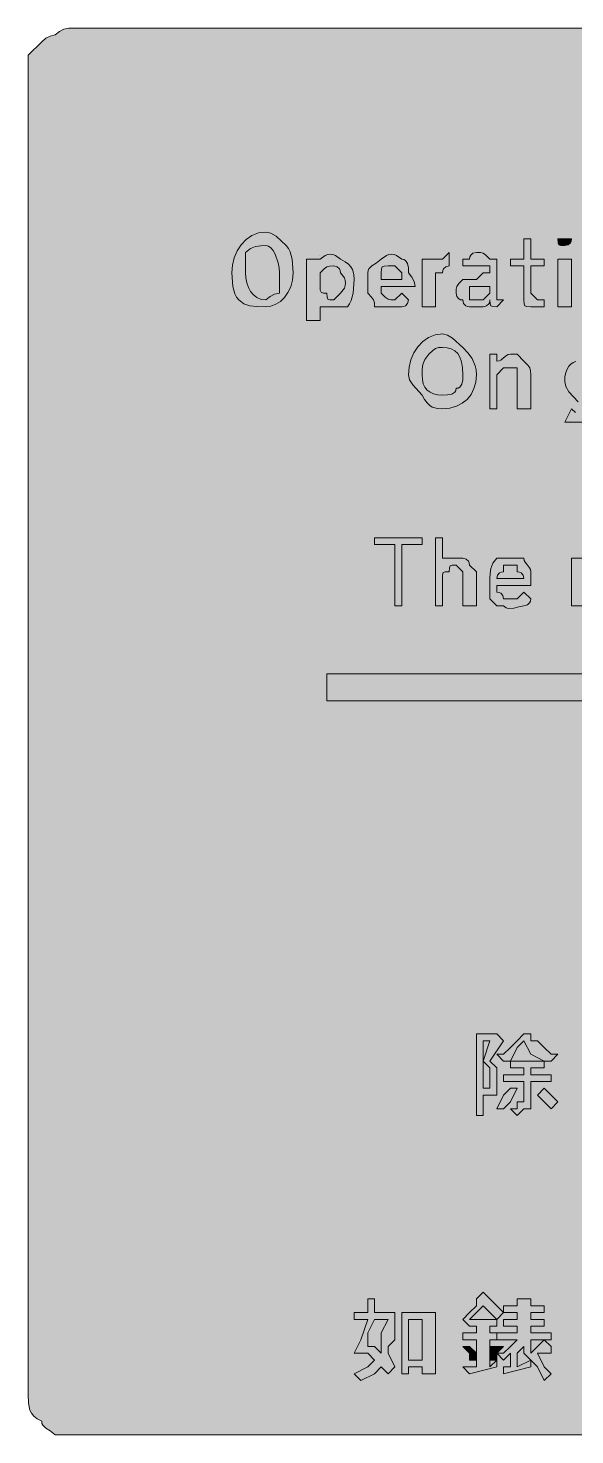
# Model space of a CAD drawing. Header units: metres. Extents: x 9 to 558, y 11 to 259.
# Drawn here: x 9.2 to 105.8, y 11 to 259.4 of the extents above; entities that cross this region are included whole.
import ezdxf

# ---------------------------------------------------------------- set-up
doc = ezdxf.new("R2010")
doc.units = ezdxf.units.M
for name, color, linetype, true_color in [('FILL_BLUE_0000FF', 7, 'Continuous', 0x0000ff), ('FILL_WHITE_FFFFFF', 7, 'Continuous', 0xffffff), ('STROKE_WHITE_FFFFFF', 7, 'Continuous', 0xffffff)]:
    doc.layers.add(name, color=color, linetype=linetype, true_color=true_color)

msp = doc.modelspace()

# ---------------------------------------------------------------- hatches: boundary and pattern name
at = {"layer": 'FILL_BLUE_0000FF', "true_color": 0x0000ff}
h = msp.add_hatch(color=7, dxfattribs=at)
h.dxf.hatch_style = 1
h.paths.add_polyline_path([(551.26, 259.39), (552.02, 259.23), (553.41, 258.69), (556.41, 257.04), (556.81, 256.54), (557.1, 255.95), (557.46, 254.64), (557.61, 252.24), (557.61, 18.24), (557.61, 15.84), (557.42, 14.96), (557.01, 14.19), (556.41, 13.44), (554.8, 12.05), (554.09, 11.63), (553.41, 11.34), (552.02, 11.08), (550.41, 11.04), (16.41, 11.04), (14.01, 11.04), (13.13, 11.75), (12.36, 12.24), (11.82, 12.73), (11.66, 13.04), (11.61, 13.44), (10.82, 13.89), (10.22, 14.36), (9.8, 14.85), (9.51, 15.39), (9.25, 16.65), (9.21, 18.24), (9.21, 252.24), (9.21, 254.64), (11.61, 257.04), (12.36, 257.64), (13.13, 258.05), (14.01, 258.24), (14.76, 258.84), (15.53, 259.25), (16.41, 259.44), (550.41, 259.44), (551.26, 259.39)])
at = {"layer": 'FILL_WHITE_FFFFFF', "true_color": 0xffffff}
h = msp.add_hatch(color=7, dxfattribs=at)
h.dxf.hatch_style = 1
h.paths.add_polyline_path([(53.01, 222.69), (54.81, 221.04), (55.21, 220.54), (55.5, 219.95), (55.86, 218.64), (56.01, 216.24), (55.9, 214.95), (55.6, 213.78), (55.12, 212.76), (54.51, 211.89), (53.78, 211.19), (52.97, 210.67), (52.11, 210.35), (51.21, 210.24), (49.62, 210.26), (48.36, 210.39), (47.33, 210.75), (46.41, 211.44), (46.01, 211.94), (45.72, 212.53), (45.36, 213.84), (45.21, 216.24), (45.32, 217.58), (45.64, 218.88), (46.16, 220.1), (46.86, 221.19), (47.73, 222.11), (48.75, 222.82), (49.92, 223.28), (51.21, 223.44), (52.11, 223.23), (53.01, 222.69)])
h.paths.add_polyline_path([(49.41, 220.89), (48.51, 220.53), (47.61, 219.84), (47.61, 216.24), (47.67, 215.34), (47.83, 214.48), (48.12, 213.67), (48.51, 212.94), (49.02, 212.33), (49.63, 211.85), (50.37, 211.55), (51.21, 211.44), (51.96, 212.04), (52.73, 212.45), (53.61, 212.64), (53.61, 216.24), (53.56, 217.14), (53.4, 218), (52.86, 219.54), (52.5, 220.15), (52.09, 220.63), (51.66, 220.93), (51.21, 221.04), (50.31, 221.02), (49.41, 220.89)], flags=16)
h = msp.add_hatch(color=7, dxfattribs=at)
h.dxf.hatch_style = 1
h.paths.add_polyline_path([(99.21, 211.44), (100.41, 211.44), (100.41, 210.24), (98.01, 210.24), (97.32, 210.26), (96.96, 210.39), (96.83, 210.75), (96.81, 211.44), (96.81, 217.44), (94.41, 217.44), (94.41, 218.64), (96.81, 218.64), (96.81, 222.24), (98.01, 222.24), (98.01, 218.64), (100.41, 218.64), (100.41, 217.44), (98.01, 217.44), (98.01, 212.64), (99.21, 211.44)])
h = msp.add_hatch(color=7, dxfattribs=at)
h.dxf.hatch_style = 1
h.paths.add_polyline_path([(105.16, 221.84), (105.02, 221.55), (104.61, 221.19), (104.01, 221.04), (103.32, 221.06), (102.96, 221.19), (102.83, 221.55), (102.81, 222.24), (104.01, 222.24), (105.21, 222.24), (105.16, 221.84)])
h = msp.add_hatch(color=7, dxfattribs=at)
h.dxf.hatch_style = 1
h.paths.add_polyline_path([(62.16, 219.48), (62.61, 219.54), (63.06, 219.48), (63.51, 219.31), (64.41, 218.64), (65.2, 218.19), (65.8, 217.74), (66.22, 217.29), (66.51, 216.84), (66.77, 215.94), (66.81, 215.04), (66.66, 212.64), (66.3, 211.33), (66.01, 210.74), (65.61, 210.24), (63.21, 210.24), (62.01, 210.24), (60.81, 210.24), (60.81, 207.84), (58.41, 207.84), (58.41, 218.64), (60.81, 218.64), (61.71, 219.31), (62.16, 219.48)])
h.paths.add_polyline_path([(60.81, 213.84), (60.83, 213.15), (60.96, 212.79), (61.32, 212.66), (62.01, 212.64), (62.03, 211.95), (62.16, 211.59), (62.52, 211.46), (63.21, 211.44), (64.41, 212.64), (65.08, 213.54), (65.25, 213.99), (65.31, 214.44), (65.25, 214.89), (65.08, 215.34), (64.41, 216.24), (64.36, 216.64), (64.22, 216.93), (63.81, 217.29), (63.21, 217.44), (62.5, 217.42), (62.01, 217.29), (61.52, 216.93), (60.81, 216.24), (60.81, 215.04), (60.81, 213.84)], flags=16)
h = msp.add_hatch(color=7, dxfattribs=at)
h.dxf.hatch_style = 1
h.paths.add_polyline_path([(70.39, 210.95), (70.26, 211.44), (69.9, 211.93), (69.21, 212.64), (69.21, 216.24), (69.26, 216.64), (69.42, 216.95), (69.96, 217.44), (70.73, 217.93), (71.61, 218.64), (72.51, 219.31), (72.96, 219.48), (73.41, 219.54), (73.86, 219.48), (74.31, 219.31), (75.21, 218.64), (75.61, 218.59), (75.9, 218.43), (76.26, 217.89), (76.39, 217.12), (76.41, 216.24), (77.01, 215.49), (77.42, 214.72), (77.61, 213.84), (71.61, 213.84), (71.61, 212.64), (72.32, 211.95), (72.81, 211.59), (73.3, 211.46), (74.01, 211.44), (75.21, 212.64), (76.41, 211.44), (76.26, 210.84), (75.9, 210.43), (75.61, 210.29), (75.21, 210.24), (72.81, 210.24), (70.41, 210.24), (70.39, 210.95)])
h.paths.add_polyline_path([(75.21, 216.24), (74.01, 217.44), (72.81, 217.44), (72.12, 217.42), (71.76, 217.29), (71.63, 216.93), (71.61, 216.24), (71.61, 215.04), (75.21, 215.04), (75.21, 216.24)], flags=16)
h = msp.add_hatch(color=7, dxfattribs=at)
h.dxf.hatch_style = 1
h.paths.add_polyline_path([(82.41, 218.64), (83.61, 219.84), (83.61, 217.44), (83.01, 217.29), (82.6, 216.93), (82.46, 216.64), (82.41, 216.24), (81.21, 216.24), (81.21, 215.04), (81.21, 210.24), (78.81, 210.24), (78.81, 218.64), (81.21, 218.64), (82.41, 218.64)])
h = msp.add_hatch(color=7, dxfattribs=at)
h.dxf.hatch_style = 1
h.paths.add_polyline_path([(86.81, 210.29), (86.52, 210.43), (86.16, 210.84), (86.01, 211.44), (85.61, 211.49), (85.32, 211.63), (84.96, 212.04), (84.81, 212.64), (84.83, 213.35), (84.96, 213.84), (85.32, 214.33), (86.01, 215.04), (87.21, 215.04), (88.41, 215.04), (89.61, 216.24), (90.81, 216.24), (90.81, 217.44), (89.61, 217.44), (88.41, 217.44), (87.21, 217.44), (86.01, 217.44), (86.01, 218.64), (87.21, 218.64), (87.26, 219.04), (87.4, 219.33), (87.81, 219.69), (88.41, 219.84), (89.12, 219.82), (89.61, 219.69), (90.1, 219.33), (90.81, 218.64), (92.01, 218.64), (92.01, 217.44), (92.01, 215.04), (92.01, 212.64), (92.01, 211.44), (93.21, 211.44), (92.01, 210.24), (91.32, 210.26), (90.96, 210.39), (90.83, 210.75), (90.81, 211.44), (90.76, 211.04), (90.62, 210.75), (90.21, 210.39), (89.61, 210.24), (88.41, 210.24), (87.21, 210.24), (86.81, 210.29)])
h.paths.add_polyline_path([(90.81, 212.64), (90.81, 213.84), (89.61, 213.84), (88.41, 213.84), (87.21, 213.84), (87.21, 212.64), (87.21, 211.44), (88.41, 211.44), (89.61, 211.44), (90.81, 212.64)], flags=16)
h = msp.add_hatch(color=7, dxfattribs=at)
h.dxf.hatch_style = 1
h.paths.add_polyline_path([(102.81, 210.24), (102.81, 218.64), (105.21, 218.64), (105.21, 210.24), (102.81, 210.24)])
h = msp.add_hatch(color=7, dxfattribs=at)
h.dxf.hatch_style = 1
h.paths.add_polyline_path([(84.21, 204.69), (86.01, 203.04), (86.89, 202.12), (87.66, 201.09), (88.2, 199.83), (88.36, 199.09), (88.41, 198.24), (88.3, 196.95), (87.98, 195.78), (87.46, 194.76), (86.76, 193.89), (85.89, 193.19), (84.87, 192.67), (83.7, 192.35), (82.41, 192.24), (81.51, 192.28), (80.61, 192.54), (80.16, 192.83), (79.71, 193.25), (79.26, 193.85), (78.81, 194.64), (77.16, 196.44), (76.62, 197.34), (76.41, 198.24), (76.52, 199.58), (76.84, 200.88), (77.36, 202.1), (78.06, 203.19), (78.93, 204.11), (79.95, 204.82), (81.12, 205.28), (82.41, 205.44), (83.31, 205.23), (84.21, 204.69)])
h.paths.add_polyline_path([(81.21, 202.89), (80.72, 202.53), (80.01, 201.84), (79.32, 200.94), (78.96, 200.04), (78.83, 199.14), (78.81, 198.24), (78.87, 197.4), (79.03, 196.66), (79.32, 196.05), (79.71, 195.54), (80.22, 195.15), (80.83, 194.86), (81.57, 194.7), (82.41, 194.64), (83.29, 194.66), (84.06, 194.79), (84.6, 195.15), (84.76, 195.44), (84.81, 195.84), (85.21, 195.89), (85.5, 196.05), (85.86, 196.59), (85.99, 197.36), (86.01, 198.24), (85.95, 199.48), (85.78, 200.51), (85.5, 201.34), (85.11, 201.99), (84.6, 202.47), (83.98, 202.8), (83.25, 202.98), (82.41, 203.04), (81.7, 203.02), (81.21, 202.89)], flags=16)
h = msp.add_hatch(color=7, dxfattribs=at)
h.dxf.hatch_style = 1
h.paths.add_polyline_path([(93.21, 199.44), (92.01, 198.24), (92.01, 192.24), (90.81, 192.24), (90.81, 201.84), (92.01, 201.84), (92.01, 200.64), (92.41, 200.69), (92.72, 200.83), (93.21, 201.24), (93.7, 201.65), (94.01, 201.79), (94.41, 201.84), (95.61, 201.84), (96.81, 200.64), (97.5, 199.93), (97.86, 199.44), (97.99, 198.95), (98.01, 198.24), (98.01, 192.24), (95.61, 192.24), (95.61, 198.24), (95.61, 199.44), (94.41, 199.44), (93.21, 199.44)])
h = msp.add_hatch(color=7, dxfattribs=at)
h.dxf.hatch_style = 1
h.paths.add_polyline_path([(112.41, 201.84), (112.41, 192.24), (111.21, 192.24), (111, 191.36), (110.46, 190.59), (109.69, 190.05), (108.81, 189.84), (104.01, 189.84), (105.21, 192.24), (105.92, 191.55), (106.41, 191.19), (106.9, 191.06), (107.61, 191.04), (108.49, 191.23), (109.26, 191.64), (110.01, 192.24), (110.01, 193.44), (107.61, 193.44), (106.41, 193.44), (104.76, 195.24), (104.22, 196.14), (104.01, 197.04), (104.06, 197.88), (104.22, 198.61), (104.45, 199.23), (104.76, 199.74), (105.12, 200.13), (105.53, 200.41), (105.96, 200.58), (106.41, 200.64), (106.46, 201.04), (106.6, 201.33), (107.01, 201.69), (107.61, 201.84), (108.81, 201.84), (110.01, 200.64), (110.01, 201.84), (112.41, 201.84)])
h.paths.add_polyline_path([(106.92, 199.23), (106.56, 198.69), (106.43, 197.92), (106.41, 197.04), (106.46, 196.25), (106.6, 195.65), (107.01, 194.94), (107.42, 194.68), (107.61, 194.64), (107.98, 194.68), (108.81, 194.94), (109.25, 195.23), (109.63, 195.65), (109.91, 196.25), (110.01, 197.04), (109.91, 197.83), (109.63, 198.43), (109.25, 198.85), (108.81, 199.14), (107.98, 199.4), (107.61, 199.44), (107.21, 199.39), (106.92, 199.23)], flags=16)
h = msp.add_hatch(color=7, dxfattribs=at)
h.dxf.hatch_style = 1
h.paths.add_polyline_path([(78.81, 168.24), (75.21, 168.24), (75.21, 157.44), (74.01, 157.44), (74.01, 168.24), (70.41, 168.24), (70.41, 169.44), (78.81, 169.44), (78.81, 168.24)])
h = msp.add_hatch(color=7, dxfattribs=at)
h.dxf.hatch_style = 1
h.paths.add_polyline_path([(86.01, 163.44), (84.81, 164.64), (84.12, 164.62), (83.76, 164.49), (83.63, 164.13), (83.61, 163.44), (82.92, 163.42), (82.56, 163.29), (82.43, 162.93), (82.41, 162.24), (82.41, 157.44), (81.21, 157.44), (81.21, 169.44), (82.41, 169.44), (82.41, 165.84), (84.81, 165.84), (86.01, 165.84), (86.61, 165.69), (87.02, 165.33), (87.16, 165.04), (87.21, 164.64), (88.41, 163.44), (88.41, 157.44), (86.01, 157.44), (86.01, 162.24), (86.01, 163.44)])
h = msp.add_hatch(color=7, dxfattribs=at)
h.dxf.hatch_style = 1
h.paths.add_polyline_path([(90.81, 158.64), (90.81, 162.24), (90.83, 163.14), (90.96, 164.04), (91.32, 164.94), (92.01, 165.84), (96.81, 165.84), (96.86, 165.44), (97, 165.13), (97.41, 164.64), (97.82, 164.15), (97.96, 163.84), (98.01, 163.44), (98.01, 161.04), (92.01, 161.04), (92.01, 159.84), (92.41, 159.79), (92.7, 159.65), (93.06, 159.24), (93.21, 158.64), (95.61, 158.64), (96.81, 159.84), (98.01, 158.64), (97.96, 158.24), (97.82, 157.95), (97.41, 157.59), (96.81, 157.44), (95.91, 157.27), (95.01, 156.99), (94.11, 156.93), (93.66, 157.1), (93.21, 157.44), (92.01, 157.44), (90.81, 158.64)])
h.paths.add_polyline_path([(96.66, 162.84), (96.3, 163.25), (96.01, 163.39), (95.61, 163.44), (95.61, 164.64), (93.21, 164.64), (93.21, 163.44), (92.81, 163.39), (92.52, 163.25), (92.16, 162.84), (92.01, 162.24), (96.81, 162.24), (96.66, 162.84)], flags=16)
h = msp.add_hatch(color=7, dxfattribs=at)
h.dxf.hatch_style = 1
h.paths.add_polyline_path([(108.81, 165.84), (109.69, 165.82), (110.46, 165.69), (111, 165.33), (111.16, 165.04), (111.21, 164.64), (111.26, 165.04), (111.4, 165.33), (111.81, 165.69), (112.41, 165.84), (113.61, 165.84), (116.01, 165.84), (116.06, 165.44), (116.2, 165.13), (116.61, 164.64), (117.02, 164.15), (117.16, 163.84), (117.21, 163.44), (117.21, 157.44), (114.81, 157.44), (114.81, 163.44), (114.76, 163.84), (114.62, 164.13), (114.21, 164.49), (113.61, 164.64), (113.01, 164.49), (112.6, 164.13), (112.46, 163.84), (112.41, 163.44), (112.41, 162.24), (112.41, 157.44), (110.01, 157.44), (110.01, 163.44), (108.81, 164.64), (108.21, 164.49), (107.8, 164.13), (107.66, 163.84), (107.61, 163.44), (107.61, 162.24), (107.61, 157.44), (105.21, 157.44), (105.21, 165.84), (107.61, 165.84), (108.81, 165.84)])
h = msp.add_hatch(color=7, dxfattribs=at)
h.dxf.hatch_style = 1
h.paths.add_polyline_path([(62.01, 140.64), (62.01, 145.44), (495.21, 145.44), (490.41, 150.24), (497.61, 150.24), (504.81, 143.04), (497.61, 135.84), (490.41, 135.84), (495.21, 140.64), (62.01, 140.64)])
h = msp.add_hatch(color=7, dxfattribs=at)
h.dxf.hatch_style = 1
h.paths.add_polyline_path([(88.41, 81.84), (92.01, 81.84), (93.21, 80.64), (90.81, 77.04), (92.01, 75.84), (92.01, 74.64), (92.01, 73.44), (92.01, 72.24), (92.01, 71.04), (90.81, 71.04), (89.61, 71.04), (89.61, 67.44), (88.41, 67.44), (88.41, 81.84)])
h.paths.add_polyline_path([(90.81, 72.24), (90.81, 73.44), (90.81, 74.64), (90.81, 75.84), (89.61, 77.04), (89.61, 72.24), (90.81, 72.24)], flags=16)
h.paths.add_polyline_path([(90.81, 80.64), (89.61, 80.64), (89.61, 77.04), (90.81, 80.64)], flags=16)
h = msp.add_hatch(color=7, dxfattribs=at)
h.dxf.hatch_style = 1
h.paths.add_polyline_path([(92.01, 78.24), (93.21, 78.24), (94.41, 79.44), (95.61, 80.64), (96.81, 81.84), (98.01, 81.84), (98.01, 80.64), (99.21, 80.64), (100.41, 79.44), (101.61, 78.24), (102.81, 78.24), (101.61, 77.04), (100.41, 77.04), (98.01, 78.24), (96.81, 80.64), (95.61, 79.44), (94.41, 77.04), (93.21, 77.04), (92.01, 78.24)])
h = msp.add_hatch(color=7, dxfattribs=at)
h.dxf.hatch_style = 1
h.paths.add_polyline_path([(98.01, 75.84), (98.01, 74.64), (101.61, 74.64), (101.61, 73.44), (98.01, 73.44), (98.01, 69.84), (98.01, 68.64), (96.81, 68.64), (95.61, 67.44), (94.41, 68.64), (95.61, 68.64), (95.61, 69.84), (96.81, 69.84), (96.81, 73.44), (93.21, 73.44), (93.21, 74.64), (96.81, 74.64), (96.81, 75.84), (94.41, 75.84), (94.41, 77.04), (100.41, 77.04), (100.41, 75.84), (98.01, 75.84)])
h = msp.add_hatch(color=7, dxfattribs=at)
h.dxf.hatch_style = 1
h.paths.add_polyline_path([(94.41, 69.84), (93.21, 68.64), (92.01, 68.64), (93.21, 71.04), (94.41, 72.24), (95.61, 72.24), (94.41, 69.84)])
h = msp.add_hatch(color=7, dxfattribs=at)
h.dxf.hatch_style = 1
h.paths.add_polyline_path([(101.61, 71.04), (102.81, 69.84), (101.61, 68.64), (100.41, 69.84), (99.21, 71.04), (100.41, 72.24), (101.61, 71.04)])
h = msp.add_hatch(color=7, dxfattribs=at)
h.dxf.hatch_style = 1
h.paths.add_polyline_path([(74.01, 32.64), (74.01, 31.44), (74.01, 29.04), (74.01, 27.84), (72.81, 26.64), (72.81, 25.44), (74.01, 23.04), (72.81, 21.84), (71.61, 23.04), (70.41, 21.84), (68.01, 20.64), (66.81, 21.84), (69.21, 23.04), (70.41, 24.24), (69.21, 25.44), (68.01, 25.44), (66.81, 25.44), (68.01, 27.84), (69.21, 31.44), (66.81, 31.44), (66.81, 32.64), (69.21, 32.64), (69.21, 35.04), (70.41, 35.04), (70.41, 33.84), (70.41, 32.64), (74.01, 32.64)])
h.paths.add_polyline_path([(69.21, 26.64), (70.41, 26.64), (71.61, 25.44), (71.61, 26.64), (71.61, 27.84), (71.61, 29.04), (72.81, 31.44), (70.41, 31.44), (69.21, 29.04), (69.21, 26.64)], flags=16)
h = msp.add_hatch(color=7, dxfattribs=at)
h.dxf.hatch_style = 1
h.paths.add_polyline_path([(92.01, 29.04), (92.01, 27.84), (90.81, 27.84), (90.81, 23.04), (92.01, 24.24), (92.01, 23.04), (87.21, 21.84), (86.01, 23.04), (88.41, 23.04), (88.41, 27.84), (86.01, 27.84), (86.01, 29.04), (88.41, 29.04), (88.41, 30.24), (87.21, 30.24), (86.01, 31.44), (87.21, 32.64), (88.41, 33.84), (88.41, 35.04), (89.61, 36.24), (90.81, 35.04), (92.01, 33.84), (93.21, 32.64), (92.01, 31.44), (92.01, 30.24), (90.81, 30.24), (90.81, 29.04), (92.01, 29.04)])
h.paths.add_polyline_path([(90.81, 32.64), (89.61, 33.84), (88.41, 32.64), (87.21, 31.44), (92.01, 31.44), (90.81, 32.64)], flags=16)
h = msp.add_hatch(color=7, dxfattribs=at)
h.dxf.hatch_style = 1
h.paths.add_polyline_path([(94.41, 23.04), (94.41, 25.44), (93.21, 24.24), (92.01, 25.44), (93.21, 25.44), (94.41, 26.64), (95.61, 27.84), (92.01, 27.84), (92.01, 29.04), (95.61, 29.04), (95.61, 30.24), (93.21, 30.24), (93.21, 31.44), (95.61, 31.44), (95.61, 32.64), (93.21, 32.64), (93.21, 33.84), (95.61, 33.84), (95.61, 35.04), (98.01, 35.04), (98.01, 33.84), (100.41, 33.84), (100.41, 32.64), (98.01, 32.64), (98.01, 31.44), (100.41, 31.44), (100.41, 30.24), (98.01, 30.24), (98.01, 29.04), (101.61, 29.04), (101.61, 27.84), (100.41, 27.84), (101.61, 26.64), (101.61, 25.44), (100.41, 25.44), (99.21, 25.44), (100.41, 23.04), (101.61, 21.84), (100.41, 20.64), (99.21, 23.04), (98.01, 24.24), (98.01, 23.04), (93.21, 21.84), (93.21, 23.04), (94.41, 23.04)])
h.paths.add_polyline_path([(98.01, 27.84), (98.01, 26.64), (98.01, 25.44), (100.41, 27.84), (98.01, 27.84)], flags=16)
h.paths.add_polyline_path([(96.81, 25.44), (96.81, 26.64), (95.61, 25.44), (95.61, 23.04), (98.01, 24.24), (96.81, 25.44)], flags=16)
h = msp.add_hatch(color=7, dxfattribs=at)
h.dxf.hatch_style = 1
h.paths.add_polyline_path([(81.21, 32.64), (81.21, 21.84), (78.81, 21.84), (78.81, 23.04), (76.41, 23.04), (76.41, 21.84), (75.21, 21.84), (75.21, 32.64), (81.21, 32.64)])
h.paths.add_polyline_path([(78.81, 31.44), (76.41, 31.44), (76.41, 24.24), (78.81, 24.24), (78.81, 31.44)], flags=16)
h = msp.add_hatch(color=7, dxfattribs=at)
h.dxf.hatch_style = 1
h.paths.add_polyline_path([(88.41, 25.44), (88.41, 24.24), (87.21, 24.24), (87.21, 25.44), (86.01, 26.64), (87.21, 26.64), (88.41, 25.44)])
h = msp.add_hatch(color=7, dxfattribs=at)
h.dxf.hatch_style = 1
h.paths.add_polyline_path([(90.81, 26.64), (92.01, 26.64), (93.21, 26.64), (92.01, 25.44), (92.01, 24.24), (90.81, 24.24), (90.81, 26.64)])

# ---------------------------------------------------------------- linework, layer by layer
at = {"layer": 'FILL_BLUE_0000FF', "lineweight": 0, "true_color": 0x0000ff}
msp.add_lwpolyline([(550.41, 11.04), (16.41, 11.04), (14.01, 11.04), (13.13, 11.75), (12.36, 12.24), (11.82, 12.73), (11.66, 13.04), (11.61, 13.44), (10.82, 13.89), (10.22, 14.36), (9.8, 14.85), (9.51, 15.39), (9.25, 16.65), (9.21, 18.24), (9.21, 252.24), (9.21, 254.64), (11.61, 257.04), (12.36, 257.64), (13.13, 258.05), (14.01, 258.24), (14.76, 258.84), (15.53, 259.25), (16.41, 259.44), (550.41, 259.44)], dxfattribs=at)
at = {"layer": 'FILL_WHITE_FFFFFF', "lineweight": 0, "true_color": 0xffffff}
for points in [[(53.01, 222.69), (54.81, 221.04), (55.21, 220.54), (55.5, 219.95), (55.86, 218.64), (56.01, 216.24), (55.9, 214.95), (55.6, 213.78), (55.12, 212.76), (54.51, 211.89), (53.78, 211.19), (52.97, 210.67), (52.11, 210.35), (51.21, 210.24), (49.62, 210.26), (48.36, 210.39), (47.33, 210.75), (46.41, 211.44), (46.01, 211.94), (45.72, 212.53), (45.36, 213.84), (45.21, 216.24), (45.32, 217.58), (45.64, 218.88), (46.16, 220.1), (46.86, 221.19), (47.73, 222.11), (48.75, 222.82), (49.92, 223.28), (51.21, 223.44), (52.11, 223.23)], [(99.21, 211.44), (100.41, 211.44), (100.41, 210.24), (98.01, 210.24), (97.32, 210.26), (96.96, 210.39), (96.83, 210.75), (96.81, 211.44), (96.81, 217.44), (94.41, 217.44), (94.41, 218.64), (96.81, 218.64), (96.81, 222.24), (98.01, 222.24), (98.01, 218.64), (100.41, 218.64), (100.41, 217.44), (98.01, 217.44), (98.01, 212.64)], [(105.16, 221.84), (105.02, 221.55), (104.61, 221.19), (104.01, 221.04), (103.32, 221.06), (102.96, 221.19), (102.83, 221.55), (102.81, 222.24), (104.01, 222.24), (105.21, 222.24)], [(49.41, 220.89), (48.51, 220.53), (47.61, 219.84), (47.61, 216.24), (47.67, 215.34), (47.83, 214.48), (48.12, 213.67), (48.51, 212.94), (49.02, 212.33), (49.63, 211.85), (50.37, 211.55), (51.21, 211.44), (51.96, 212.04), (52.73, 212.45), (53.61, 212.64), (53.61, 216.24), (53.56, 217.14), (53.4, 218), (52.86, 219.54), (52.5, 220.15), (52.09, 220.63), (51.66, 220.93), (51.21, 221.04), (50.31, 221.02)], [(62.16, 219.48), (62.61, 219.54), (63.06, 219.48), (63.51, 219.31), (64.41, 218.64), (65.2, 218.19), (65.8, 217.74), (66.22, 217.29), (66.51, 216.84), (66.77, 215.94), (66.81, 215.04), (66.66, 212.64), (66.3, 211.33), (66.01, 210.74), (65.61, 210.24), (63.21, 210.24), (62.01, 210.24), (60.81, 210.24), (60.81, 207.84), (58.41, 207.84), (58.41, 218.64), (60.81, 218.64), (61.71, 219.31)], [(70.39, 210.95), (70.26, 211.44), (69.9, 211.93), (69.21, 212.64), (69.21, 216.24), (69.26, 216.64), (69.42, 216.95), (69.96, 217.44), (70.73, 217.93), (71.61, 218.64), (72.51, 219.31), (72.96, 219.48), (73.41, 219.54), (73.86, 219.48), (74.31, 219.31), (75.21, 218.64), (75.61, 218.59), (75.9, 218.43), (76.26, 217.89), (76.39, 217.12), (76.41, 216.24), (77.01, 215.49), (77.42, 214.72), (77.61, 213.84), (71.61, 213.84), (71.61, 212.64), (72.32, 211.95), (72.81, 211.59), (73.3, 211.46), (74.01, 211.44), (75.21, 212.64), (76.41, 211.44), (76.26, 210.84), (75.9, 210.43), (75.61, 210.29), (75.21, 210.24), (72.81, 210.24), (70.41, 210.24)], [(82.41, 218.64), (83.61, 219.84), (83.61, 217.44), (83.01, 217.29), (82.6, 216.93), (82.46, 216.64), (82.41, 216.24), (81.21, 216.24), (81.21, 215.04), (81.21, 210.24), (78.81, 210.24), (78.81, 218.64), (81.21, 218.64)], [(86.81, 210.29), (86.52, 210.43), (86.16, 210.84), (86.01, 211.44), (85.61, 211.49), (85.32, 211.63), (84.96, 212.04), (84.81, 212.64), (84.83, 213.35), (84.96, 213.84), (85.32, 214.33), (86.01, 215.04), (87.21, 215.04), (88.41, 215.04), (89.61, 216.24), (90.81, 216.24), (90.81, 217.44), (89.61, 217.44), (88.41, 217.44), (87.21, 217.44), (86.01, 217.44), (86.01, 218.64), (87.21, 218.64), (87.26, 219.04), (87.4, 219.33), (87.81, 219.69), (88.41, 219.84), (89.12, 219.82), (89.61, 219.69), (90.1, 219.33), (90.81, 218.64), (92.01, 218.64), (92.01, 217.44), (92.01, 215.04), (92.01, 212.64), (92.01, 211.44), (93.21, 211.44), (92.01, 210.24), (91.32, 210.26), (90.96, 210.39), (90.83, 210.75), (90.81, 211.44), (90.76, 211.04), (90.62, 210.75), (90.21, 210.39), (89.61, 210.24), (88.41, 210.24), (87.21, 210.24)], [(102.81, 210.24), (102.81, 218.64), (105.21, 218.64), (105.21, 210.24)], [(60.81, 213.84), (60.83, 213.15), (60.96, 212.79), (61.32, 212.66), (62.01, 212.64), (62.03, 211.95), (62.16, 211.59), (62.52, 211.46), (63.21, 211.44), (64.41, 212.64), (65.08, 213.54), (65.25, 213.99), (65.31, 214.44), (65.25, 214.89), (65.08, 215.34), (64.41, 216.24), (64.36, 216.64), (64.22, 216.93), (63.81, 217.29), (63.21, 217.44), (62.5, 217.42), (62.01, 217.29), (61.52, 216.93), (60.81, 216.24), (60.81, 215.04)], [(75.21, 216.24), (74.01, 217.44), (72.81, 217.44), (72.12, 217.42), (71.76, 217.29), (71.63, 216.93), (71.61, 216.24), (71.61, 215.04), (75.21, 215.04)], [(90.81, 212.64), (90.81, 213.84), (89.61, 213.84), (88.41, 213.84), (87.21, 213.84), (87.21, 212.64), (87.21, 211.44), (88.41, 211.44), (89.61, 211.44)], [(84.21, 204.69), (86.01, 203.04), (86.89, 202.12), (87.66, 201.09), (88.2, 199.83), (88.36, 199.09), (88.41, 198.24), (88.3, 196.95), (87.98, 195.78), (87.46, 194.76), (86.76, 193.89), (85.89, 193.19), (84.87, 192.67), (83.7, 192.35), (82.41, 192.24), (81.51, 192.28), (80.61, 192.54), (80.16, 192.83), (79.71, 193.25), (79.26, 193.85), (78.81, 194.64), (77.16, 196.44), (76.62, 197.34), (76.41, 198.24), (76.52, 199.58), (76.84, 200.88), (77.36, 202.1), (78.06, 203.19), (78.93, 204.11), (79.95, 204.82), (81.12, 205.28), (82.41, 205.44), (83.31, 205.23)], [(81.21, 202.89), (80.72, 202.53), (80.01, 201.84), (79.32, 200.94), (78.96, 200.04), (78.83, 199.14), (78.81, 198.24), (78.87, 197.4), (79.03, 196.66), (79.32, 196.05), (79.71, 195.54), (80.22, 195.15), (80.83, 194.86), (81.57, 194.7), (82.41, 194.64), (83.29, 194.66), (84.06, 194.79), (84.6, 195.15), (84.76, 195.44), (84.81, 195.84), (85.21, 195.89), (85.5, 196.05), (85.86, 196.59), (85.99, 197.36), (86.01, 198.24), (85.95, 199.48), (85.78, 200.51), (85.5, 201.34), (85.11, 201.99), (84.6, 202.47), (83.98, 202.8), (83.25, 202.98), (82.41, 203.04), (81.7, 203.02)], [(93.21, 199.44), (92.01, 198.24), (92.01, 192.24), (90.81, 192.24), (90.81, 201.84), (92.01, 201.84), (92.01, 200.64), (92.41, 200.69), (92.72, 200.83), (93.21, 201.24), (93.7, 201.65), (94.01, 201.79), (94.41, 201.84), (95.61, 201.84), (96.81, 200.64), (97.5, 199.93), (97.86, 199.44), (97.99, 198.95), (98.01, 198.24), (98.01, 192.24), (95.61, 192.24), (95.61, 198.24), (95.61, 199.44), (94.41, 199.44)], [(78.81, 168.24), (75.21, 168.24), (75.21, 157.44), (74.01, 157.44), (74.01, 168.24), (70.41, 168.24), (70.41, 169.44), (78.81, 169.44)], [(86.01, 163.44), (84.81, 164.64), (84.12, 164.62), (83.76, 164.49), (83.63, 164.13), (83.61, 163.44), (82.92, 163.42), (82.56, 163.29), (82.43, 162.93), (82.41, 162.24), (82.41, 157.44), (81.21, 157.44), (81.21, 169.44), (82.41, 169.44), (82.41, 165.84), (84.81, 165.84), (86.01, 165.84), (86.61, 165.69), (87.02, 165.33), (87.16, 165.04), (87.21, 164.64), (88.41, 163.44), (88.41, 157.44), (86.01, 157.44), (86.01, 162.24)], [(90.81, 158.64), (90.81, 162.24), (90.83, 163.14), (90.96, 164.04), (91.32, 164.94), (92.01, 165.84), (96.81, 165.84), (96.86, 165.44), (97, 165.13), (97.41, 164.64), (97.82, 164.15), (97.96, 163.84), (98.01, 163.44), (98.01, 161.04), (92.01, 161.04), (92.01, 159.84), (92.41, 159.79), (92.7, 159.65), (93.06, 159.24), (93.21, 158.64), (95.61, 158.64), (96.81, 159.84), (98.01, 158.64), (97.96, 158.24), (97.82, 157.95), (97.41, 157.59), (96.81, 157.44), (95.91, 157.27), (95.01, 156.99), (94.11, 156.93), (93.66, 157.1), (93.21, 157.44), (92.01, 157.44)], [(96.66, 162.84), (96.3, 163.25), (96.01, 163.39), (95.61, 163.44), (95.61, 164.64), (93.21, 164.64), (93.21, 163.44), (92.81, 163.39), (92.52, 163.25), (92.16, 162.84), (92.01, 162.24), (96.81, 162.24)], [(62.01, 140.64), (62.01, 145.44), (495.21, 145.44), (490.41, 150.24), (497.61, 150.24), (504.81, 143.04), (497.61, 135.84), (490.41, 135.84), (495.21, 140.64)], [(88.41, 81.84), (92.01, 81.84), (93.21, 80.64), (90.81, 77.04), (92.01, 75.84), (92.01, 74.64), (92.01, 73.44), (92.01, 72.24), (92.01, 71.04), (90.81, 71.04), (89.61, 71.04), (89.61, 67.44), (88.41, 67.44)], [(90.81, 80.64), (89.61, 80.64), (89.61, 77.04)], [(92.01, 78.24), (93.21, 78.24), (94.41, 79.44), (95.61, 80.64), (96.81, 81.84), (98.01, 81.84), (98.01, 80.64), (99.21, 80.64), (100.41, 79.44), (101.61, 78.24), (102.81, 78.24), (101.61, 77.04), (100.41, 77.04), (98.01, 78.24), (96.81, 80.64), (95.61, 79.44), (94.41, 77.04), (93.21, 77.04)], [(90.81, 72.24), (90.81, 73.44), (90.81, 74.64), (90.81, 75.84), (89.61, 77.04), (89.61, 72.24)], [(98.01, 75.84), (98.01, 74.64), (101.61, 74.64), (101.61, 73.44), (98.01, 73.44), (98.01, 69.84), (98.01, 68.64), (96.81, 68.64), (95.61, 67.44), (94.41, 68.64), (95.61, 68.64), (95.61, 69.84), (96.81, 69.84), (96.81, 73.44), (93.21, 73.44), (93.21, 74.64), (96.81, 74.64), (96.81, 75.84), (94.41, 75.84), (94.41, 77.04), (100.41, 77.04), (100.41, 75.84)], [(94.41, 69.84), (93.21, 68.64), (92.01, 68.64), (93.21, 71.04), (94.41, 72.24), (95.61, 72.24)], [(101.61, 71.04), (102.81, 69.84), (101.61, 68.64), (100.41, 69.84), (99.21, 71.04), (100.41, 72.24)], [(74.01, 32.64), (74.01, 31.44), (74.01, 29.04), (74.01, 27.84), (72.81, 26.64), (72.81, 25.44), (74.01, 23.04), (72.81, 21.84), (71.61, 23.04), (70.41, 21.84), (68.01, 20.64), (66.81, 21.84), (69.21, 23.04), (70.41, 24.24), (69.21, 25.44), (68.01, 25.44), (66.81, 25.44), (68.01, 27.84), (69.21, 31.44), (66.81, 31.44), (66.81, 32.64), (69.21, 32.64), (69.21, 35.04), (70.41, 35.04), (70.41, 33.84), (70.41, 32.64)], [(92.01, 29.04), (92.01, 27.84), (90.81, 27.84), (90.81, 23.04), (92.01, 24.24), (92.01, 23.04), (87.21, 21.84), (86.01, 23.04), (88.41, 23.04), (88.41, 27.84), (86.01, 27.84), (86.01, 29.04), (88.41, 29.04), (88.41, 30.24), (87.21, 30.24), (86.01, 31.44), (87.21, 32.64), (88.41, 33.84), (88.41, 35.04), (89.61, 36.24), (90.81, 35.04), (92.01, 33.84), (93.21, 32.64), (92.01, 31.44), (92.01, 30.24), (90.81, 30.24), (90.81, 29.04)], [(94.41, 23.04), (94.41, 25.44), (93.21, 24.24), (92.01, 25.44), (93.21, 25.44), (94.41, 26.64), (95.61, 27.84), (92.01, 27.84), (92.01, 29.04), (95.61, 29.04), (95.61, 30.24), (93.21, 30.24), (93.21, 31.44), (95.61, 31.44), (95.61, 32.64), (93.21, 32.64), (93.21, 33.84), (95.61, 33.84), (95.61, 35.04), (98.01, 35.04), (98.01, 33.84), (100.41, 33.84), (100.41, 32.64), (98.01, 32.64), (98.01, 31.44), (100.41, 31.44), (100.41, 30.24), (98.01, 30.24), (98.01, 29.04), (101.61, 29.04), (101.61, 27.84), (100.41, 27.84), (101.61, 26.64), (101.61, 25.44), (100.41, 25.44), (99.21, 25.44), (100.41, 23.04), (101.61, 21.84), (100.41, 20.64), (99.21, 23.04), (98.01, 24.24), (98.01, 23.04), (93.21, 21.84), (93.21, 23.04)], [(81.21, 32.64), (81.21, 21.84), (78.81, 21.84), (78.81, 23.04), (76.41, 23.04), (76.41, 21.84), (75.21, 21.84), (75.21, 32.64)], [(90.81, 32.64), (89.61, 33.84), (88.41, 32.64), (87.21, 31.44), (92.01, 31.44)], [(69.21, 26.64), (70.41, 26.64), (71.61, 25.44), (71.61, 26.64), (71.61, 27.84), (71.61, 29.04), (72.81, 31.44), (70.41, 31.44), (69.21, 29.04)], [(78.81, 31.44), (76.41, 31.44), (76.41, 24.24), (78.81, 24.24)], [(98.01, 27.84), (98.01, 26.64), (98.01, 25.44), (100.41, 27.84)], [(88.41, 25.44), (88.41, 24.24), (87.21, 24.24), (87.21, 25.44), (86.01, 26.64), (87.21, 26.64)], [(90.81, 26.64), (92.01, 26.64), (93.21, 26.64), (92.01, 25.44), (92.01, 24.24), (90.81, 24.24)], [(96.81, 25.44), (96.81, 26.64), (95.61, 25.44), (95.61, 23.04), (98.01, 24.24)]]:
    msp.add_lwpolyline(points, close=True, dxfattribs=at)
for points in [[(106.41, 193.44), (104.76, 195.24), (104.22, 196.14), (104.01, 197.04), (104.06, 197.88), (104.22, 198.61), (104.45, 199.23), (104.76, 199.74), (105.12, 200.13), (105.53, 200.41), (105.96, 200.58)], [(108.81, 189.84), (104.01, 189.84), (105.21, 192.24), (105.92, 191.55)], [(107.61, 157.44), (105.21, 157.44), (105.21, 165.84), (107.61, 165.84)]]:
    msp.add_lwpolyline(points, dxfattribs=at)
at = {"layer": 'STROKE_WHITE_FFFFFF', "lineweight": 0, "true_color": 0xffffff}
msp.add_lwpolyline([(60.61, 219.28), (60.61, 219.28)], dxfattribs=at)

doc.saveas('drawing.dxf')
